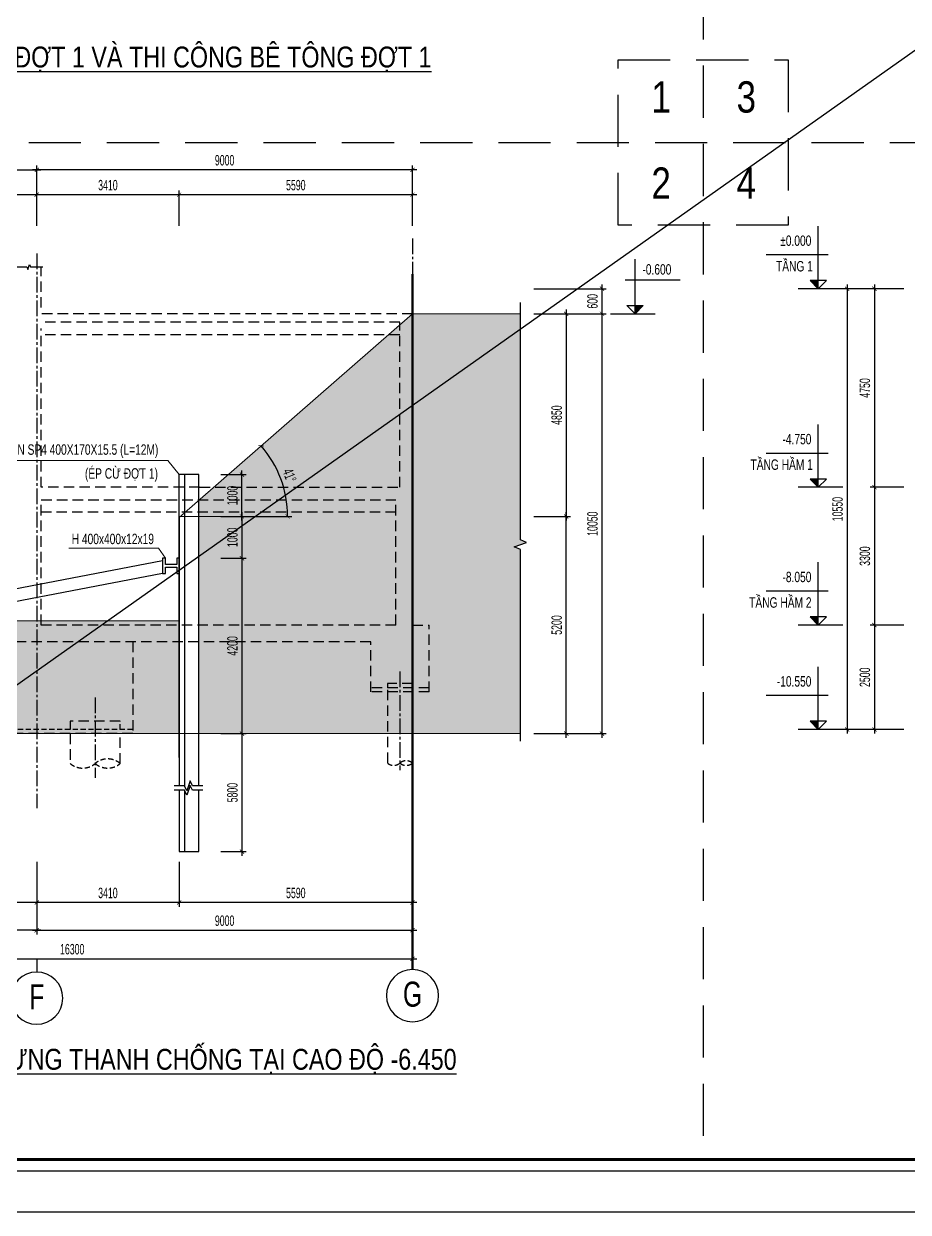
# Model space of a CAD drawing. Extents: x 71 to 3057337, y -14 to 345257.
# Drawn here: x 2942057 to 2984424, y 24497 to 81399 of the extents above; entities that cross this region are included whole.
import ezdxf
from ezdxf.enums import TextEntityAlignment as Align

# ---------------------------------------------------------------- set-up
doc = ezdxf.new("R2010")
doc.units = 0
doc.header["$LTSCALE"] = 1000
doc.header["$MEASUREMENT"] = 0
doc.header["$PDMODE"] = 3
for name, pattern in [('CENTER2', [1.125, 0.75, -0.125, 0.125, -0.125]), ('DASHED2', [0.375, 0.25, -0.125]), ('HIDDEN', [0.375, 0.25, -0.125])]:
    doc.linetypes.add(name, pattern=pattern)
doc.layers.get('0').update_dxf_attribs({"linetype": 'CONTINUOUS'})
doc.layers.get('Defpoints').update_dxf_attribs({"linetype": 'CONTINUOUS'})
doc.layers.add('A-WALL', color=4, linetype='CONTINUOUS', lineweight=9)
doc.layers.add('KCS_CHI', color=1, linetype='CONTINUOUS', lineweight=15)
for name, color, linetype in [('Border', 3, 'CONTINUOUS'), ('CDC-KHUNGTEN', 7, 'CONTINUOUS'), ('CDC.01.AXIS', 160, 'CENTER2'), ('CDC.02.DIM', 1, 'CONTINUOUS'), ('CDC.04.HIDDEN', 8, 'HIDDEN'), ('CDC.05.STEEL', 4, 'CONTINUOUS'), ('CDC.06.TEXT', 2, 'CONTINUOUS'), ('CDC.10.HATCH', 9, 'CONTINUOUS'), ('CDC.16.BIGTEXT', 6, 'CONTINUOUS'), ('CHI', 1, 'CONTINUOUS'), ('DAICOC', 8, 'HIDDEN'), ('DIM', 1, 'CONTINUOUS'), ('hiddend', 146, 'HIDDEN')]:
    doc.layers.add(name, color=color, linetype=linetype)
doc.layers.add('KCS_Plotter', color=11, linetype='CONTINUOUS', plot=False)
doc.styles.add('ARIAL', font='arial.ttf', dxfattribs={"width": 0.6})
doc.dimstyles.new('D-25', dxfattribs={"dimtxt": 500, "dimasz": 200, "dimexe": 200, "dimexo": 0, "dimgap": 200, "dimtad": 1, "dimdec": 0, "dimlfac": 0.5, "dimzin": 13, "dimdsep": 46, "dimtxsty": 'ARIAL', "dimblk": 'ARCHTICK', "dimcen": 0, "dimdle": 200, "dimclrd": 1, "dimclre": 1, "dimclrt": 2, "dimadec": 0, "dimazin": 0, "dimtfac": 1, "dimtdec": 0, "dimtix": 1, "dimtmove": 2, "dimatfit": 3, "dimldrblk": 'ARCHTICK', "dimfxl": 1, "dimtolj": 1, "dimtzin": 13, "dimarcsym": 0})

# ---------------------------------------------------------------- blocks, each defined once
blk = doc.blocks.new('_ARCHTICK')
at = {"color": 0, "linetype": 'ByBlock', "const_width": 0.15}
blk.add_lwpolyline([(-0.5, -0.5), (0.5, 0.5)], dxfattribs=at)
blk = doc.blocks.new('*D127')
at = {"layer": 'CDC.02.DIM', "color": 1, "lineweight": -2, "transparency": 16777216}
for p, q in [((2966485, 57810), (2968240, 57810)), ((2968040, 47211), (2968040, 58010)), ((2966485, 47411), (2968240, 47411))]:
    blk.add_line(p, q, dxfattribs=at)
at = {"layer": 'Defpoints', "color": 0, "transparency": 16777216}
for p in [(2966485, 57810), (2968040, 57810), (2966485, 47411)]:
    blk.add_point(p, dxfattribs=at)
at = {"layer": 'CDC.02.DIM', "color": 1, "lineweight": -2, "transparency": 16777216, "xscale": 200, "yscale": 200, "zscale": 200}
for p, rotation in [((2968040, 57810), 90), ((2968040, 47411), 270)]:
    blk.add_blockref('_ARCHTICK', p, dxfattribs=dict(at, rotation=rotation))
at = {"layer": 'CDC.02.DIM', "color": 2, "transparency": 16777216, "insert": (2967585, 52611), "char_height": 500, "attachment_point": 5, "rotation": 90, "style": 'ARIAL'}
blk.add_mtext('\\A1;5200', dxfattribs=at)
blk = doc.blocks.new('*D128')
at = {"layer": 'CDC.02.DIM', "color": 1, "lineweight": -2, "transparency": 16777216}
for p, q in [((2966485, 67511), (2968240, 67511)), ((2968040, 67711), (2968040, 57610)), ((2966485, 57810), (2968240, 57810))]:
    blk.add_line(p, q, dxfattribs=at)
at = {"layer": 'Defpoints', "color": 0, "transparency": 16777216}
for p in [(2966485, 67511), (2966485, 57810), (2968040, 57810)]:
    blk.add_point(p, dxfattribs=at)
at = {"layer": 'CDC.02.DIM', "color": 1, "lineweight": -2, "transparency": 16777216, "xscale": 200, "yscale": 200, "zscale": 200}
for p, rotation in [((2968040, 67511), 90), ((2968040, 57810), 270)]:
    blk.add_blockref('_ARCHTICK', p, dxfattribs=dict(at, rotation=rotation))
at = {"layer": 'CDC.02.DIM', "color": 2, "transparency": 16777216, "insert": (2967585, 62661), "char_height": 500, "attachment_point": 5, "rotation": 90, "style": 'ARIAL'}
blk.add_mtext('\\A1;4850', dxfattribs=at)
blk = doc.blocks.new('*D133')
at = {"layer": 'CDC.02.DIM', "color": 1, "lineweight": -2, "transparency": 16777216}
for p, q in [((2928078, 41275), (2928078, 37797)), ((2942678, 41275), (2942678, 37797)), ((2942878, 37997), (2927878, 37997))]:
    blk.add_line(p, q, dxfattribs=at)
at = {"layer": 'Defpoints', "color": 0, "transparency": 16777216}
for p in [(2928078, 41275), (2942678, 41275), (2928078, 37997)]:
    blk.add_point(p, dxfattribs=at)
at = {"layer": 'CDC.02.DIM', "color": 1, "lineweight": -2, "transparency": 16777216, "xscale": 200, "yscale": 200, "zscale": 200, "rotation": 180}
blk.add_blockref('_ARCHTICK', (2928078, 37997), dxfattribs=at)
at = {"layer": 'CDC.02.DIM', "color": 1, "lineweight": -2, "transparency": 16777216, "xscale": 200, "yscale": 200, "zscale": 200}
blk.add_blockref('_ARCHTICK', (2942678, 37997), dxfattribs=at)
at = {"layer": 'CDC.02.DIM', "color": 2, "transparency": 16777216, "insert": (2935378, 38452), "char_height": 500, "attachment_point": 5, "style": 'ARIAL'}
blk.add_mtext('\\A1;7300', dxfattribs=at)
blk = doc.blocks.new('*D134')
at = {"layer": 'CDC.02.DIM', "color": 1, "lineweight": -2, "transparency": 16777216}
for p, q in [((2942678, 41275), (2942678, 37797)), ((2960678, 41275), (2960678, 37797)), ((2942478, 37997), (2960878, 37997))]:
    blk.add_line(p, q, dxfattribs=at)
at = {"layer": 'Defpoints', "color": 0, "transparency": 16777216}
for p in [(2942678, 41275), (2960678, 41275), (2960678, 37997)]:
    blk.add_point(p, dxfattribs=at)
at = {"layer": 'CDC.02.DIM', "color": 1, "lineweight": -2, "transparency": 16777216, "xscale": 200, "yscale": 200, "zscale": 200, "rotation": 180}
blk.add_blockref('_ARCHTICK', (2942678, 37997), dxfattribs=at)
at = {"layer": 'CDC.02.DIM', "color": 1, "lineweight": -2, "transparency": 16777216, "xscale": 200, "yscale": 200, "zscale": 200}
blk.add_blockref('_ARCHTICK', (2960678, 37997), dxfattribs=at)
at = {"layer": 'CDC.02.DIM', "color": 2, "transparency": 16777216, "insert": (2951678, 38452), "char_height": 500, "attachment_point": 5, "style": 'ARIAL'}
blk.add_mtext('\\A1;9000', dxfattribs=at)
blk = doc.blocks.new('*D135')
at = {"layer": 'CDC.02.DIM', "color": 1, "lineweight": -2, "transparency": 16777216}
for p, q in [((2942678, 71726), (2942678, 74605)), ((2960678, 71726), (2960678, 74605)), ((2960878, 74405), (2942478, 74405))]:
    blk.add_line(p, q, dxfattribs=at)
at = {"layer": 'Defpoints', "color": 0, "transparency": 16777216}
for p in [(2942678, 74405), (2942678, 71726), (2960678, 71726)]:
    blk.add_point(p, dxfattribs=at)
at = {"layer": 'CDC.02.DIM', "color": 1, "lineweight": -2, "transparency": 16777216, "xscale": 200, "yscale": 200, "zscale": 200, "rotation": 180}
blk.add_blockref('_ARCHTICK', (2942678, 74405), dxfattribs=at)
at = {"layer": 'CDC.02.DIM', "color": 1, "lineweight": -2, "transparency": 16777216, "xscale": 200, "yscale": 200, "zscale": 200}
blk.add_blockref('_ARCHTICK', (2960678, 74405), dxfattribs=at)
at = {"layer": 'CDC.02.DIM', "color": 2, "transparency": 16777216, "insert": (2951678, 74860), "char_height": 500, "attachment_point": 5, "style": 'ARIAL'}
blk.add_mtext('\\A1;9000', dxfattribs=at)
blk = doc.blocks.new('C')
at = {"layer": 'CHI'}
blk.add_line((0, 0), (0, 300), dxfattribs=at)
blk.add_circle((0, 925), 625, dxfattribs=at)
blk = doc.blocks.new('*D136')
at = {"layer": 'A-WALL', "color": 1, "lineweight": -2, "transparency": 16777216}
for p, q in [((2934178, 71726), (2934178, 73414)), ((2942678, 71726), (2942678, 73414)), ((2942878, 73214), (2933978, 73214))]:
    blk.add_line(p, q, dxfattribs=at)
at = {"layer": 'Defpoints', "color": 0, "transparency": 16777216}
for p in [(2934178, 73214), (2934178, 71726), (2942678, 71726)]:
    blk.add_point(p, dxfattribs=at)
at = {"layer": 'A-WALL', "color": 1, "lineweight": -2, "transparency": 16777216, "xscale": 200, "yscale": 200, "zscale": 200, "rotation": 180}
blk.add_blockref('_ARCHTICK', (2934178, 73214), dxfattribs=at)
at = {"layer": 'A-WALL', "color": 1, "lineweight": -2, "transparency": 16777216, "xscale": 200, "yscale": 200, "zscale": 200}
blk.add_blockref('_ARCHTICK', (2942678, 73214), dxfattribs=at)
at = {"layer": 'A-WALL', "color": 2, "transparency": 16777216, "insert": (2938428, 73669), "char_height": 500, "attachment_point": 5, "style": 'ARIAL'}
blk.add_mtext('\\A1;4250', dxfattribs=at)
blk = doc.blocks.new('*D138')
at = {"layer": 'A-WALL', "color": 1, "lineweight": -2, "transparency": 16777216}
for p, q in [((2928078, 71726), (2928078, 74605)), ((2942678, 71726), (2942678, 74605)), ((2927878, 74405), (2942878, 74405))]:
    blk.add_line(p, q, dxfattribs=at)
at = {"layer": 'Defpoints', "color": 0, "transparency": 16777216}
for p in [(2942678, 74405), (2928078, 71726), (2942678, 71726)]:
    blk.add_point(p, dxfattribs=at)
at = {"layer": 'A-WALL', "color": 1, "lineweight": -2, "transparency": 16777216, "xscale": 200, "yscale": 200, "zscale": 200, "rotation": 180}
blk.add_blockref('_ARCHTICK', (2928078, 74405), dxfattribs=at)
at = {"layer": 'A-WALL', "color": 1, "lineweight": -2, "transparency": 16777216, "xscale": 200, "yscale": 200, "zscale": 200}
blk.add_blockref('_ARCHTICK', (2942678, 74405), dxfattribs=at)
at = {"layer": 'A-WALL', "color": 2, "transparency": 16777216, "insert": (2935378, 74860), "char_height": 500, "attachment_point": 5, "style": 'ARIAL'}
blk.add_mtext('\\A1;7300', dxfattribs=at)
blk = doc.blocks.new('*D139')
at = {"layer": 'CDC.02.DIM', "color": 1, "lineweight": -2, "transparency": 16777216}
for p, q in [((2949498, 71726), (2949498, 73414)), ((2960678, 71726), (2960678, 73414)), ((2960878, 73214), (2949298, 73214))]:
    blk.add_line(p, q, dxfattribs=at)
at = {"layer": 'Defpoints', "color": 0, "transparency": 16777216}
for p in [(2949498, 73214), (2949498, 71726), (2960678, 71726)]:
    blk.add_point(p, dxfattribs=at)
at = {"layer": 'CDC.02.DIM', "color": 1, "lineweight": -2, "transparency": 16777216, "xscale": 200, "yscale": 200, "zscale": 200, "rotation": 180}
blk.add_blockref('_ARCHTICK', (2949498, 73214), dxfattribs=at)
at = {"layer": 'CDC.02.DIM', "color": 1, "lineweight": -2, "transparency": 16777216, "xscale": 200, "yscale": 200, "zscale": 200}
blk.add_blockref('_ARCHTICK', (2960678, 73214), dxfattribs=at)
at = {"layer": 'CDC.02.DIM', "color": 2, "transparency": 16777216, "insert": (2955088, 73669), "char_height": 500, "attachment_point": 5, "style": 'ARIAL'}
blk.add_mtext('\\A1;5590', dxfattribs=at)
blk = doc.blocks.new('*D140')
at = {"layer": 'CDC.02.DIM', "color": 1, "lineweight": -2, "transparency": 16777216}
for p, q in [((2942678, 71726), (2942678, 73414)), ((2949498, 71726), (2949498, 73414)), ((2949698, 73214), (2942478, 73214))]:
    blk.add_line(p, q, dxfattribs=at)
at = {"layer": 'Defpoints', "color": 0, "transparency": 16777216}
for p in [(2942678, 73214), (2942678, 71726), (2949498, 71726)]:
    blk.add_point(p, dxfattribs=at)
at = {"layer": 'CDC.02.DIM', "color": 1, "lineweight": -2, "transparency": 16777216, "xscale": 200, "yscale": 200, "zscale": 200, "rotation": 180}
blk.add_blockref('_ARCHTICK', (2942678, 73214), dxfattribs=at)
at = {"layer": 'CDC.02.DIM', "color": 1, "lineweight": -2, "transparency": 16777216, "xscale": 200, "yscale": 200, "zscale": 200}
blk.add_blockref('_ARCHTICK', (2949498, 73214), dxfattribs=at)
at = {"layer": 'CDC.02.DIM', "color": 2, "transparency": 16777216, "insert": (2946088, 73669), "char_height": 500, "attachment_point": 5, "style": 'ARIAL'}
blk.add_mtext('\\A1;3410', dxfattribs=at)
blk = doc.blocks.new('*D141')
at = {"layer": 'CDC.02.DIM', "color": 1, "lineweight": -2, "transparency": 16777216}
for p, q in [((2951494, 55811), (2952709, 55811)), ((2952509, 56011), (2952509, 47211)), ((2951494, 47411), (2952709, 47411))]:
    blk.add_line(p, q, dxfattribs=at)
at = {"layer": 'Defpoints', "color": 0, "transparency": 16777216}
for p in [(2951494, 55811), (2951494, 47411), (2952509, 47411)]:
    blk.add_point(p, dxfattribs=at)
at = {"layer": 'CDC.02.DIM', "color": 1, "lineweight": -2, "transparency": 16777216, "xscale": 200, "yscale": 200, "zscale": 200}
for p, rotation in [((2952509, 55811), 90), ((2952509, 47411), 270)]:
    blk.add_blockref('_ARCHTICK', p, dxfattribs=dict(at, rotation=rotation))
at = {"layer": 'CDC.02.DIM', "color": 2, "transparency": 16777216, "insert": (2952054, 51611), "char_height": 500, "attachment_point": 5, "rotation": 90, "style": 'ARIAL'}
blk.add_mtext('\\A1;4200', dxfattribs=at)
blk = doc.blocks.new('*D142')
at = {"layer": 'CDC.02.DIM', "color": 1, "lineweight": -2, "transparency": 16777216}
for p, q in [((2951494, 59811), (2952709, 59811)), ((2952509, 57611), (2952509, 60011)), ((2951494, 57811), (2952709, 57811))]:
    blk.add_line(p, q, dxfattribs=at)
at = {"layer": 'Defpoints', "color": 0, "transparency": 16777216}
for p in [(2951494, 59811), (2952509, 59811), (2951494, 57811)]:
    blk.add_point(p, dxfattribs=at)
at = {"layer": 'CDC.02.DIM', "color": 1, "lineweight": -2, "transparency": 16777216, "xscale": 200, "yscale": 200, "zscale": 200}
for p, rotation in [((2952509, 59811), 90), ((2952509, 57811), 270)]:
    blk.add_blockref('_ARCHTICK', p, dxfattribs=dict(at, rotation=rotation))
at = {"layer": 'CDC.02.DIM', "color": 2, "transparency": 16777216, "insert": (2952054, 58811), "char_height": 500, "attachment_point": 5, "rotation": 90, "style": 'ARIAL'}
blk.add_mtext('\\A1;1000', dxfattribs=at)
blk = doc.blocks.new('*D143')
at = {"layer": 'CDC.02.DIM', "color": 1, "lineweight": -2, "transparency": 16777216}
for p, q in [((2951494, 47411), (2952709, 47411)), ((2952509, 47611), (2952509, 41562)), ((2951494, 41762), (2952709, 41762))]:
    blk.add_line(p, q, dxfattribs=at)
at = {"layer": 'Defpoints', "color": 0, "transparency": 16777216}
for p in [(2951494, 47411), (2951494, 41762), (2952509, 41762)]:
    blk.add_point(p, dxfattribs=at)
at = {"layer": 'CDC.02.DIM', "color": 1, "lineweight": -2, "transparency": 16777216, "xscale": 200, "yscale": 200, "zscale": 200}
for p, rotation in [((2952509, 47411), 90), ((2952509, 41762), 270)]:
    blk.add_blockref('_ARCHTICK', p, dxfattribs=dict(at, rotation=rotation))
at = {"layer": 'CDC.02.DIM', "color": 2, "transparency": 16777216, "insert": (2952054, 44587), "char_height": 500, "attachment_point": 5, "rotation": 90, "style": 'ARIAL'}
blk.add_mtext('\\A1;5800', dxfattribs=at)
blk = doc.blocks.new('*D144')
at = {"layer": 'CDC.02.DIM', "color": 1, "lineweight": -2, "transparency": 16777216}
for p, q in [((2949498, 41275), (2949498, 39125)), ((2960678, 41275), (2960678, 39125)), ((2960878, 39325), (2949298, 39325))]:
    blk.add_line(p, q, dxfattribs=at)
at = {"layer": 'Defpoints', "color": 0, "transparency": 16777216}
for p in [(2949498, 41275), (2960678, 41275), (2949498, 39325)]:
    blk.add_point(p, dxfattribs=at)
at = {"layer": 'CDC.02.DIM', "color": 1, "lineweight": -2, "transparency": 16777216, "xscale": 200, "yscale": 200, "zscale": 200, "rotation": 180}
blk.add_blockref('_ARCHTICK', (2949498, 39325), dxfattribs=at)
at = {"layer": 'CDC.02.DIM', "color": 1, "lineweight": -2, "transparency": 16777216, "xscale": 200, "yscale": 200, "zscale": 200}
blk.add_blockref('_ARCHTICK', (2960678, 39325), dxfattribs=at)
at = {"layer": 'CDC.02.DIM', "color": 2, "transparency": 16777216, "insert": (2955088, 39780), "char_height": 500, "attachment_point": 5, "style": 'ARIAL'}
blk.add_mtext('\\A1;5590', dxfattribs=at)
blk = doc.blocks.new('*D145')
at = {"layer": 'CDC.02.DIM', "color": 1, "lineweight": -2, "transparency": 16777216}
for p, q in [((2942678, 41275), (2942678, 39125)), ((2949498, 41275), (2949498, 39125)), ((2949698, 39325), (2942478, 39325))]:
    blk.add_line(p, q, dxfattribs=at)
at = {"layer": 'Defpoints', "color": 0, "transparency": 16777216}
for p in [(2942678, 41275), (2949498, 41275), (2942678, 39325)]:
    blk.add_point(p, dxfattribs=at)
at = {"layer": 'CDC.02.DIM', "color": 1, "lineweight": -2, "transparency": 16777216, "xscale": 200, "yscale": 200, "zscale": 200, "rotation": 180}
blk.add_blockref('_ARCHTICK', (2942678, 39325), dxfattribs=at)
at = {"layer": 'CDC.02.DIM', "color": 1, "lineweight": -2, "transparency": 16777216, "xscale": 200, "yscale": 200, "zscale": 200}
blk.add_blockref('_ARCHTICK', (2949498, 39325), dxfattribs=at)
at = {"layer": 'CDC.02.DIM', "color": 2, "transparency": 16777216, "insert": (2946088, 39780), "char_height": 500, "attachment_point": 5, "style": 'ARIAL'}
blk.add_mtext('\\A1;3410', dxfattribs=at)
blk = doc.blocks.new('*D146')
at = {"layer": 'CDC.02.DIM', "color": 1, "lineweight": -2, "transparency": 16777216}
for p, q in [((2934678, 41275), (2934678, 39125)), ((2942678, 41275), (2942678, 39125)), ((2942878, 39325), (2934478, 39325))]:
    blk.add_line(p, q, dxfattribs=at)
at = {"layer": 'Defpoints', "color": 0, "transparency": 16777216}
for p in [(2934678, 41275), (2942678, 41275), (2934678, 39325)]:
    blk.add_point(p, dxfattribs=at)
at = {"layer": 'CDC.02.DIM', "color": 1, "lineweight": -2, "transparency": 16777216, "xscale": 200, "yscale": 200, "zscale": 200, "rotation": 180}
blk.add_blockref('_ARCHTICK', (2934678, 39325), dxfattribs=at)
at = {"layer": 'CDC.02.DIM', "color": 1, "lineweight": -2, "transparency": 16777216, "xscale": 200, "yscale": 200, "zscale": 200}
blk.add_blockref('_ARCHTICK', (2942678, 39325), dxfattribs=at)
at = {"layer": 'CDC.02.DIM', "color": 2, "transparency": 16777216, "insert": (2938678, 39780), "char_height": 500, "attachment_point": 5, "style": 'ARIAL'}
blk.add_mtext('\\A1;4000', dxfattribs=at)
blk = doc.blocks.new('*D124')
at = {"layer": 'CDC.02.DIM', "color": 1, "lineweight": -2, "transparency": 16777216}
for p, q in [((2966485, 67512), (2969956, 67512)), ((2969756, 47212), (2969756, 67712)), ((2966485, 47412), (2969956, 47412))]:
    blk.add_line(p, q, dxfattribs=at)
at = {"layer": 'Defpoints', "color": 0, "transparency": 16777216}
for p in [(2966485, 67512), (2969756, 67512), (2966485, 47412)]:
    blk.add_point(p, dxfattribs=at)
at = {"layer": 'CDC.02.DIM', "color": 1, "lineweight": -2, "transparency": 16777216, "xscale": 200, "yscale": 200, "zscale": 200}
for p, rotation in [((2969756, 67512), 90), ((2969756, 47412), 270)]:
    blk.add_blockref('_ARCHTICK', p, dxfattribs=dict(at, rotation=rotation))
at = {"layer": 'CDC.02.DIM', "color": 2, "transparency": 16777216, "insert": (2969301, 57462), "char_height": 500, "attachment_point": 5, "rotation": 90, "style": 'ARIAL'}
blk.add_mtext('\\A1;10050', dxfattribs=at)
blk = doc.blocks.new('*D125')
at = {"layer": 'CDC.02.DIM', "color": 1, "lineweight": -2, "transparency": 16777216}
for p, q in [((2949498, 71726), (2949498, 73414)), ((2960678, 71726), (2960678, 73414)), ((2960878, 73214), (2949298, 73214))]:
    blk.add_line(p, q, dxfattribs=at)
at = {"layer": 'Defpoints', "color": 0, "transparency": 16777216}
for p in [(2949498, 73214), (2949498, 71726), (2960678, 71726)]:
    blk.add_point(p, dxfattribs=at)
at = {"layer": 'CDC.02.DIM', "color": 1, "lineweight": -2, "transparency": 16777216, "xscale": 200, "yscale": 200, "zscale": 200, "rotation": 180}
blk.add_blockref('_ARCHTICK', (2949498, 73214), dxfattribs=at)
at = {"layer": 'CDC.02.DIM', "color": 1, "lineweight": -2, "transparency": 16777216, "xscale": 200, "yscale": 200, "zscale": 200}
blk.add_blockref('_ARCHTICK', (2960678, 73214), dxfattribs=at)
at = {"layer": 'CDC.02.DIM', "color": 2, "transparency": 16777216, "insert": (2955088, 73669), "char_height": 500, "attachment_point": 5, "style": 'ARIAL'}
blk.add_mtext('\\A1;5590', dxfattribs=at)
blk = doc.blocks.new('*D149')
at = {"layer": 'CDC.02.DIM', "color": 1, "lineweight": -2, "transparency": 16777216}
for p, q in [((2969756, 67311), (2969756, 68911)), ((2966485, 68711), (2969956, 68711)), ((2966485, 67511), (2969956, 67511))]:
    blk.add_line(p, q, dxfattribs=at)
at = {"layer": 'Defpoints', "color": 0, "transparency": 16777216}
for p in [(2966485, 68711), (2969756, 68711), (2966485, 67511)]:
    blk.add_point(p, dxfattribs=at)
at = {"layer": 'CDC.02.DIM', "color": 1, "lineweight": -2, "transparency": 16777216, "xscale": 200, "yscale": 200, "zscale": 200}
for p, rotation in [((2969756, 68711), 90), ((2969756, 67511), 270)]:
    blk.add_blockref('_ARCHTICK', p, dxfattribs=dict(at, rotation=rotation))
at = {"layer": 'CDC.02.DIM', "color": 2, "transparency": 16777216, "insert": (2969301, 68111), "char_height": 500, "attachment_point": 5, "rotation": 90, "style": 'ARIAL'}
blk.add_mtext('\\A1;600', dxfattribs=at)
blk = doc.blocks.new('*D150')
at = {"layer": 'CDC.02.DIM', "color": 1, "lineweight": -2, "transparency": 16777216}
blk.add_arc((2934678, 47411), 2254, 0, 45, dxfattribs=at)
at = {"layer": 'Defpoints', "color": 0, "transparency": 16777216}
for p in [(2945078, 57811), (2936855, 47995), (2932910, 47411), (2934678, 47411), (2965846, 47411)]:
    blk.add_point(p, dxfattribs=at)
at = {"layer": 'CDC.02.DIM', "color": 1, "lineweight": -2, "transparency": 16777216, "xscale": 200, "yscale": 200, "zscale": 200}
for p, rotation in [((2936272, 49005), 135.0000000000009), ((2936932, 47411), 270.0000000000002)]:
    blk.add_blockref('_ARCHTICK', p, dxfattribs=dict(at, rotation=rotation))
at = {"layer": 'CDC.02.DIM', "color": 2, "transparency": 16777216, "insert": (2937180, 48448), "char_height": 500, "attachment_point": 5, "rotation": 292.5, "style": 'ARIAL'}
blk.add_mtext('\\A1;45°', dxfattribs=at)
blk = doc.blocks.new('*D151')
at = {"layer": 'CDC.02.DIM', "color": 1, "lineweight": -2, "transparency": 16777216}
blk.add_line((2951956, 57811), (2954893, 57811), dxfattribs=at)
blk.add_arc((2949551, 57811), 5143, 360, 41.0798, dxfattribs=at)
at = {"layer": 'Defpoints', "color": 0, "transparency": 16777216}
for p in [(2960678, 67511), (2954547, 59029), (2945078, 57811), (2949498, 57765), (2951956, 57811)]:
    blk.add_point(p, dxfattribs=at)
at = {"layer": 'CDC.02.DIM', "color": 1, "lineweight": -2, "transparency": 16777216, "xscale": 200, "yscale": 200, "zscale": 200}
for p, rotation in [((2953427, 61191), 131.0797610086066), ((2954693, 57811), 269.9999999999998)]:
    blk.add_blockref('_ARCHTICK', p, dxfattribs=dict(at, rotation=rotation))
at = {"layer": 'CDC.02.DIM', "color": 2, "transparency": 16777216, "insert": (2954789, 59774), "char_height": 500, "attachment_point": 5, "rotation": 290.5399, "style": 'ARIAL'}
blk.add_mtext('\\A1;41°', dxfattribs=at)
blk = doc.blocks.new('*D126')
at = {"layer": 'CDC.02.DIM', "color": 1, "lineweight": -2, "transparency": 16777216}
for p, q in [((2928078, 41275), (2928078, 36431)), ((2960678, 41275), (2960678, 36431)), ((2927878, 36631), (2960878, 36631))]:
    blk.add_line(p, q, dxfattribs=at)
at = {"layer": 'Defpoints', "color": 0, "transparency": 16777216}
for p in [(2928078, 41275), (2960678, 41275), (2960678, 36631)]:
    blk.add_point(p, dxfattribs=at)
at = {"layer": 'CDC.02.DIM', "color": 1, "lineweight": -2, "transparency": 16777216, "xscale": 200, "yscale": 200, "zscale": 200, "rotation": 180}
blk.add_blockref('_ARCHTICK', (2928078, 36631), dxfattribs=at)
at = {"layer": 'CDC.02.DIM', "color": 1, "lineweight": -2, "transparency": 16777216, "xscale": 200, "yscale": 200, "zscale": 200}
blk.add_blockref('_ARCHTICK', (2960678, 36631), dxfattribs=at)
at = {"layer": 'CDC.02.DIM', "color": 2, "transparency": 16777216, "insert": (2944378, 37087), "char_height": 500, "attachment_point": 5, "style": 'ARIAL'}
blk.add_mtext('\\A1;16300', dxfattribs=at)
blk = doc.blocks.new('*D152')
at = {"layer": 'CDC.02.DIM', "color": 1, "lineweight": -2, "transparency": 16777216}
for p, q in [((2951494, 57811), (2952709, 57811)), ((2952509, 58011), (2952509, 55611)), ((2951494, 55811), (2952709, 55811))]:
    blk.add_line(p, q, dxfattribs=at)
at = {"layer": 'Defpoints', "color": 0, "transparency": 16777216}
for p in [(2951494, 57811), (2951494, 55811), (2952509, 55811)]:
    blk.add_point(p, dxfattribs=at)
at = {"layer": 'CDC.02.DIM', "color": 1, "lineweight": -2, "transparency": 16777216, "xscale": 200, "yscale": 200, "zscale": 200}
for p, rotation in [((2952509, 57811), 90), ((2952509, 55811), 270)]:
    blk.add_blockref('_ARCHTICK', p, dxfattribs=dict(at, rotation=rotation))
at = {"layer": 'CDC.02.DIM', "color": 2, "transparency": 16777216, "insert": (2952054, 56811), "char_height": 500, "attachment_point": 5, "rotation": 90, "style": 'ARIAL'}
blk.add_mtext('\\A1;1000', dxfattribs=at)
blk = doc.blocks.new('*D183')
at = {"layer": 'CDC.02.DIM', "color": 1, "lineweight": -2, "transparency": 16777216}
for p, q in [((2982803, 68911), (2982803, 59011)), ((2984206, 68711), (2982603, 68711)), ((2984206, 59211), (2982603, 59211))]:
    blk.add_line(p, q, dxfattribs=at)
at = {"layer": 'Defpoints', "color": 0, "transparency": 16777216}
for p in [(2984206, 68711), (2982803, 59211), (2984206, 59211)]:
    blk.add_point(p, dxfattribs=at)
at = {"layer": 'CDC.02.DIM', "color": 1, "lineweight": -2, "transparency": 16777216, "xscale": 200, "yscale": 200, "zscale": 200}
for p, rotation in [((2982803, 68711), 90), ((2982803, 59211), 270)]:
    blk.add_blockref('_ARCHTICK', p, dxfattribs=dict(at, rotation=rotation))
at = {"layer": 'CDC.02.DIM', "color": 2, "transparency": 16777216, "insert": (2982348, 63961), "char_height": 500, "attachment_point": 5, "rotation": 90, "style": 'ARIAL'}
blk.add_mtext('\\A1;4750', dxfattribs=at)
blk = doc.blocks.new('*D184')
at = {"layer": 'CDC.02.DIM', "color": 1, "lineweight": -2, "transparency": 16777216}
for p, q in [((2984206, 59211), (2982603, 59211)), ((2982803, 59411), (2982803, 52411)), ((2984206, 52611), (2982603, 52611))]:
    blk.add_line(p, q, dxfattribs=at)
at = {"layer": 'Defpoints', "color": 0, "transparency": 16777216}
for p in [(2984206, 59211), (2982803, 52611), (2984206, 52611)]:
    blk.add_point(p, dxfattribs=at)
at = {"layer": 'CDC.02.DIM', "color": 1, "lineweight": -2, "transparency": 16777216, "xscale": 200, "yscale": 200, "zscale": 200}
for p, rotation in [((2982803, 59211), 90), ((2982803, 52611), 270)]:
    blk.add_blockref('_ARCHTICK', p, dxfattribs=dict(at, rotation=rotation))
at = {"layer": 'CDC.02.DIM', "color": 2, "transparency": 16777216, "insert": (2982348, 55911), "char_height": 500, "attachment_point": 5, "rotation": 90, "style": 'ARIAL'}
blk.add_mtext('\\A1;3300', dxfattribs=at)
blk = doc.blocks.new('*D185')
at = {"layer": 'CDC.02.DIM', "color": 1, "lineweight": -2, "transparency": 16777216}
for p, q in [((2984206, 52611), (2982603, 52611)), ((2982803, 52811), (2982803, 47411)), ((2984206, 47611), (2982603, 47611))]:
    blk.add_line(p, q, dxfattribs=at)
at = {"layer": 'Defpoints', "color": 0, "transparency": 16777216}
for p in [(2984206, 52611), (2982803, 47611), (2984206, 47611)]:
    blk.add_point(p, dxfattribs=at)
at = {"layer": 'CDC.02.DIM', "color": 1, "lineweight": -2, "transparency": 16777216, "xscale": 200, "yscale": 200, "zscale": 200}
for p, rotation in [((2982803, 52611), 90), ((2982803, 47611), 270)]:
    blk.add_blockref('_ARCHTICK', p, dxfattribs=dict(at, rotation=rotation))
at = {"layer": 'CDC.02.DIM', "color": 2, "transparency": 16777216, "insert": (2982348, 50111), "char_height": 500, "attachment_point": 5, "rotation": 90, "style": 'ARIAL'}
blk.add_mtext('\\A1;2500', dxfattribs=at)
blk = doc.blocks.new('*D186')
at = {"layer": 'CDC.02.DIM', "color": 1, "lineweight": -2, "transparency": 16777216}
for p, q in [((2981495, 68911), (2981495, 47411)), ((2984206, 68711), (2981295, 68711)), ((2984206, 47611), (2981295, 47611))]:
    blk.add_line(p, q, dxfattribs=at)
at = {"layer": 'Defpoints', "color": 0, "transparency": 16777216}
for p in [(2984206, 68711), (2981495, 47611), (2984206, 47611)]:
    blk.add_point(p, dxfattribs=at)
at = {"layer": 'CDC.02.DIM', "color": 1, "lineweight": -2, "transparency": 16777216, "xscale": 200, "yscale": 200, "zscale": 200}
for p, rotation in [((2981495, 68711), 90), ((2981495, 47611), 270)]:
    blk.add_blockref('_ARCHTICK', p, dxfattribs=dict(at, rotation=rotation))
at = {"layer": 'CDC.02.DIM', "color": 2, "transparency": 16777216, "insert": (2981040, 58161), "char_height": 500, "attachment_point": 5, "rotation": 90, "style": 'ARIAL'}
blk.add_mtext('\\A1;10550', dxfattribs=at)
blk = doc.blocks.new('KHUNG TEN')
at = {"layer": 'CDC-KHUNGTEN', "color": 8}
blk.add_lwpolyline([(75096, 1100), (83000, 1100), (83000, 58300), (3000, 58300), (3000, 1100), (75096, 1100)], dxfattribs=at)
at = {"layer": 'CDC-KHUNGTEN', "color": 255, "lineweight": 60}
blk.add_lwpolyline([(74900, 1400), (74900, 58000), (3300, 58000), (3300, 1400), (74900, 1400)], close=True, dxfattribs=at)
at = {"layer": 'Defpoints', "color": 1, "ltscale": 0.2}
blk.add_lwpolyline([(0, 0), (0, 59400), (84100, 59400), (84100, 0), (0, 0)], close=True, dxfattribs=at)

msp = doc.modelspace()

# ---------------------------------------------------------------- hatches: boundary and pattern name
at = {"layer": 'Border'}
for points in [[(2979721.1, 69101.3), (2980111.1, 69101.3), (2980111.1, 68711.3)], [(2971730, 67902.3), (2971340, 67902.3), (2971340, 67512.3)], [(2979721.1, 59601.3), (2980111.1, 59601.3), (2980111.1, 59211.3)], [(2979721.1, 53001.3), (2980111.1, 53001.3), (2980111.1, 52611.3)], [(2979721.1, 48001.3), (2980111.1, 48001.3), (2980111.1, 47611.3)]]:
    msp.add_hatch(color=256, dxfattribs=at).paths.add_polyline_path(points)
at = {"layer": 'CDC.10.HATCH'}
h = msp.add_hatch(dxfattribs=at)
h.set_pattern_fill('AR-CONC', color=256, scale=200, style=0)
h.set_pattern_definition([(50, (0, 0), (1434.52037, -125.50427), [150, -1650]), (355, (0, 0), (-277.5027, 1504.3843), [120, -1320]), (100.4514, (119.5, -10.5), (1157.01876, 1378.8791), [127.4804, -1402.2842]), (46.1842, (0, 400), (2134.4821, -331.038), [225, -2475]), (96.6356, (177.9, 372.4), (1869.3254, 1948.2357), [191.2206, -2103.426]), (351.1842, (0, 400), (1869.3239, 1948.2372), [180, -1980]), (21, (200, 300), (1193.8141, -805.2378), [150, -1650]), (326, (200, 300), (486.6307, 1450.3001), [120, -1320]), (71.4514, (299.5, 232.9), (1680.44526, 645.061), [127.4804, -1402.2842]), (37.5, (0, 0), (24.31971, 665.78771), [0, -1304, 0, -1340, 0, -1325]), (7.5, (0, 0), (526.13907, 788.82342), [0, -764, 0, -1274, 0, -505]), (327.5, (-446, 0), (1067.64487, -45.10974), [0, -500, 0, -1560, 0, -2070]), (317.5, (-646, 0), (1166.37234, 200.20996), [0, -650, 0, -1036, 0, -1470])])
h.paths.add_polyline_path([(2965846, 56226.9), (2965552.4, 56354.4), (2966139.7, 56568.2), (2965846, 56695.7), (2965846, 67511.3), (2960677.8, 67511.3), (2950447.8, 58593.5), (2950447.8, 47411.3), (2965846, 47411.3)])
h.paths.add_polyline_path([(2949497.8, 52811.3), (2940077.8, 52811.3), (2934677.8, 47411.3), (2949497.8, 47411.3)])
h.paths.add_polyline_path([(2951673.2, 51032.8), (2951673.2, 52189.8), (2952433.8, 52189.8), (2952433.8, 51032.8)], flags=24)
h.paths.add_polyline_path([(2951673.2, 58253), (2951673.2, 59369.6), (2952433.8, 59369.6), (2952433.8, 58253)], flags=24)
h.paths.add_polyline_path([(2954991.5, 60304.1), (2955289.9, 59507.6), (2954585.7, 59243.7), (2954287.2, 60040.2)], flags=24)
h.paths.add_polyline_path([(2951673.2, 56253), (2951673.2, 57369.6), (2952433.8, 57369.6), (2952433.8, 56253)], flags=24)
h.paths.add_polyline_path([(2937367.8, 48985.9), (2937693.3, 48200), (2936992.6, 47909.8), (2936667, 48695.6)], flags=24)

# ---------------------------------------------------------------- linework, layer by layer
at = {"layer": 'CDC.01.AXIS', "color": 5, "linetype": 'CENTER2'}
for p, q in [((2960677.8, 71121), (2960677.8, 43957.3)), ((2942677.8, 70399.8), (2942677.8, 43836.1)), ((2960077.8, 50379.3), (2960077.8, 45661.6)), ((2945477.8, 49147.2), (2945477.8, 45301.1))]:
    msp.add_line(p, q, dxfattribs=at)
at = {"layer": 'CDC.04.HIDDEN', "ltscale": 10}
for p, q in [((2974601.1, 124400.9), (2974601.1, 27016.7)), ((2912293.8, 75709.4), (3040776.6, 75709.4))]:
    msp.add_line(p, q, dxfattribs=at)
at = {"layer": 'CDC.04.HIDDEN', "ltscale": 2}
for p, q in [((2942897.8, 67811.3), (2942897.8, 69756)), ((2960677.8, 67511.3), (2942897.8, 67511.3)), ((2960677.8, 52611.3), (2960677.8, 67511.3)), ((2960077.8, 67111.3), (2942897.8, 67111.3)), ((2942897.8, 59211.3), (2942897.8, 66811.3)), ((2960077.8, 59211.3), (2960077.8, 67111.3)), ((2960077.8, 66511.3), (2942897.8, 66511.3)), ((2950477.8, 59211.3), (2942897.8, 59211.3)), ((2950477.8, 59211.3), (2960077.8, 59211.3)), ((2942897.8, 58611.3), (2959877.8, 58611.3)), ((2942897.8, 52611.3), (2942897.8, 58611.3)), ((2959877.8, 52611.3), (2959877.8, 58611.3)), ((2959877.8, 58011.3), (2942897.8, 58011.3)), ((2959877.8, 52611.3), (2942897.8, 52611.3)), ((2960677.8, 52611.3), (2961477.8, 52611.3)), ((2961477.8, 49411.3), (2961477.8, 52611.3)), ((2958677.8, 51811.3), (2921261.4, 51811.3)), ((2947277.8, 51811.3), (2947277.8, 47411.3)), ((2958677.8, 49411.3), (2958677.8, 51811.3)), ((2961477.8, 49611.3), (2958677.8, 49611.3)), ((2960677.8, 49811.3), (2959477.8, 49811.3)), ((2959477.8, 49811.3), (2959477.8, 49611.3)), ((2959477.8, 49511.3), (2959477.8, 46001.4)), ((2960677.8, 46001.4), (2960677.8, 49511.3)), ((2961477.8, 49411.3), (2958677.8, 49411.3)), ((2946677.8, 48011.3), (2944277.8, 48011.3)), ((2944277.8, 48011.3), (2944277.8, 47611.3)), ((2947277.8, 47411.3), (2938077.8, 47411.3)), ((2944277.8, 47411.3), (2944277.8, 45980.7)), ((2946677.8, 45980.7), (2946677.8, 47411.3))]:
    msp.add_line(p, q, dxfattribs=at)
at = {"layer": 'CDC.04.HIDDEN'}
for p, q in [((2960677.8, 49611.3), (2960677.8, 49811.3)), ((2946677.8, 47611.3), (2946677.8, 48011.3))]:
    msp.add_line(p, q, dxfattribs=at)
at = {"layer": 'CDC.04.HIDDEN', "ltscale": 10}
msp.add_lwpolyline([(2970523.1, 79665.3), (2978679.1, 79665.3), (2978679.1, 71753.6), (2970523.1, 71753.6)], close=True, dxfattribs=at)
at = {"layer": 'CDC.04.HIDDEN'}
for points in [[(2944277.8, 45980.7, 0.3639702), (2945477.8, 45980.7, -0.3639702), (2946677.8, 45980.7, -0.3639702), (2945477.8, 45980.7)], [(2959477.8, 46001.4, 0.3639702), (2960077.8, 46001.4, -0.3639702), (2960677.8, 46001.4, -0.3639702), (2960077.8, 46001.4)]]:
    msp.add_lwpolyline(points, format="xyb", dxfattribs=at)
at = {"layer": 'CDC.05.STEEL', "linetype": 'Continuous'}
for p, q in [((2949497.8, 46273.9), (2949497.8, 59811.3)), ((2949772.1, 44881.1), (2949772.1, 59811.3)), ((2949497.8, 57765.3), (2949497.8, 44908.4)), ((2949497.8, 44699.9), (2949497.8, 41762.3)), ((2949772.1, 41762.3), (2949772.1, 44672.6)), ((2949497.8, 41762.3), (2950447.8, 41762.3))]:
    msp.add_line(p, q, dxfattribs=at)
at = {"layer": 'CDC.05.STEEL', "linetype": 'DASHED2', "ltscale": 500}
for p, q in [((2950447.8, 59811.3), (2949497.8, 59811.3)), ((2950447.8, 44908.4), (2950447.8, 59811.3)), ((2950447.8, 41762.3), (2950447.8, 44699.9))]:
    msp.add_line(p, q, dxfattribs=at)
at = {"layer": 'CDC.05.STEEL'}
for p, q in [((2948707.8, 55681.3), (2932686.5, 52611.3)), ((2948707.8, 55081.3), (2932686.5, 52011.3))]:
    msp.add_line(p, q, dxfattribs=at)
msp.add_lwpolyline([(2949497.8, 55811.3), (2949385.9, 55811.3), (2949385.9, 55502.2), (2948839.6, 55502.2), (2948839.6, 55811.3), (2948707.8, 55811.3), (2948707.8, 55081.3), (2948839.6, 55081.3), (2948839.6, 55380.4), (2949385.9, 55380.4), (2949385.9, 55081.3), (2949497.8, 55081.3)], dxfattribs=at)
at = {"layer": 'DAICOC'}
msp.add_line((2947277.8, 47611.3), (2938077.8, 47611.3), dxfattribs=at)
at = {"layer": 'DIM'}
for p, q in [((2980111.1, 68711.3), (2980111.1, 71715)), ((2971340, 67512.3), (2971340, 70132.8)), ((2980588.5, 70330.5), (2977624.5, 70330.5)), ((2970862.6, 69131.5), (2973492.7, 69131.5)), ((2980111.1, 68711.3), (2979721.1, 69101.3)), ((2980501.1, 69101.3), (2979721.1, 69101.3)), ((2980111.1, 68711.3), (2980501.1, 69101.3)), ((2981295.2, 68711.3), (2979152.6, 68711.3)), ((2971340, 67512.3), (2970950, 67902.3)), ((2970950, 67902.3), (2971730, 67902.3)), ((2971340, 67512.3), (2971730, 67902.3)), ((2970155.9, 67512.3), (2972298.5, 67512.3)), ((2980111.1, 59211.3), (2980111.1, 62215)), ((2980588.5, 60830.5), (2977624.5, 60830.5)), ((2981295.2, 59211.3), (2979152.6, 59211.3)), ((2980111.1, 59211.3), (2979721.1, 59601.3)), ((2980501.1, 59601.3), (2979721.1, 59601.3)), ((2980111.1, 59211.3), (2980501.1, 59601.3)), ((2980111.1, 52611.3), (2980111.1, 55615)), ((2980588.5, 54230.5), (2977624.5, 54230.5)), ((2980111.1, 52611.3), (2979721.1, 53001.3)), ((2980501.1, 53001.3), (2979721.1, 53001.3)), ((2980111.1, 52611.3), (2980501.1, 53001.3)), ((2981295.2, 52611.3), (2979152.6, 52611.3)), ((2980111.1, 47611.3), (2980111.1, 50615)), ((2980588.5, 49230.5), (2977624.5, 49230.5)), ((2980111.1, 47611.3), (2979721.1, 48001.3)), ((2980501.1, 48001.3), (2979721.1, 48001.3)), ((2980111.1, 47611.3), (2980501.1, 48001.3)), ((2981295.2, 47611.3), (2979152.6, 47611.3))]:
    msp.add_line(p, q, dxfattribs=at)
for points in [[(2941615.4, 69756), (2942197, 69756), (2942248, 69638.6), (2942333.5, 69873.5), (2942384.5, 69756), (2942976.7, 69756)], [(2965846, 47043.1), (2965846, 56226.9), (2965552.4, 56354.4), (2966139.7, 56568.2), (2965846, 56695.7), (2965846, 68060.8)], [(2950635.3, 44908.4), (2950135.3, 44908.4), (2950033.3, 45143.4), (2949862.3, 44673.5), (2949760.3, 44908.4), (2949260.3, 44908.4)], [(2950635.3, 44699.9), (2950135.3, 44699.9), (2950033.3, 44934.8), (2949862.3, 44465), (2949760.3, 44699.9), (2949260.3, 44699.9)]]:
    msp.add_lwpolyline(points, dxfattribs=at)
at = {"layer": 'hiddend', "ltscale": 4, "const_width": 100}
msp.add_lwpolyline([(2960677.8, 69424.5), (2960677.8, 36117.7)], dxfattribs=at)
at = {"layer": 'KCS_CHI'}
for p, q in [((2949497.8, 57765.3), (2960677.8, 67511.3)), ((2960677.8, 67511.3), (2965846, 67511.3)), ((2949497.8, 57811.3), (2951955.9, 57811.3)), ((2940077.8, 52811.3), (2949497.8, 52811.3)), ((2921261.4, 47411.3), (2965846, 47411.3))]:
    msp.add_line(p, q, dxfattribs=at)
for points in [[(2949497.8, 59811.3), (2948958.6, 60482.4), (2939279.7, 60482.4)], [(2948839.6, 55811.3), (2948513.4, 56284.8), (2944217.6, 56284.8)]]:
    msp.add_lwpolyline(points, dxfattribs=at)
at = {"layer": 'KCS_Plotter'}
msp.add_line((2905956.6, 24496.7), (3057336.6, 131416.7), dxfattribs=at)

# ---------------------------------------------------------------- block references
at = {"layer": 'CDC.06.TEXT', "xscale": 1.799999996948813, "yscale": 1.799999996948813, "zscale": 1.799999996948813}
msp.add_blockref('KHUNG TEN', (2905956.6, 24496.7), dxfattribs=at)
at = {"layer": 'CHI', "xscale": -2, "yscale": 2, "zscale": 2, "rotation": 180}
for p in [(2942677.8, 36596.5), (2960677.8, 36717.7)]:
    msp.add_blockref('C', p, dxfattribs=at)

# ---------------------------------------------------------------- texts
at = {"layer": 'CDC.06.TEXT', "color": 2, "style": 'ARIAL', "width": 0.7}
for s, p in [('%%P0.000', (2978291, 70763.4)), ('TẦNG 1', (2978090.5, 69540)), ('-0.600', (2971690.7, 69389.9)), ('-4.750', (2978399.6, 61263.4)), ('TẦNG HẦM 1', (2976868.1, 60040)), ('-8.050', (2978399.6, 54663.4)), ('TẦNG HẦM 2', (2976804.1, 53440)), ('-10.550', (2978127.7, 49663.4))]:
    msp.add_text(s, height=500, dxfattribs=at).set_placement(p)
for s, p in [('CỪ LASEN SP4 400X170X15.5 (L=12M)', (2939593.5, 61012.7)), ('(ÉP CỪ ĐỢT 1)', (2944987.1, 59868.4))]:
    msp.add_text(s, height=500, dxfattribs=at).set_placement(p, align=Align.MIDDLE_LEFT)
msp.add_text('H 400x400x12x19', height=500, dxfattribs=at).set_placement((2946323.5, 56733.1), align=Align.MIDDLE_CENTER)
at = {"layer": 'CDC.16.BIGTEXT', "style": 'ARIAL', "width": 0.8}
for s, height, p in [('%%UCHI TIẾT ĐÀO ĐẤT ĐỢT 1, 2; ÉP CỪ ĐỢT 1 VÀ THI CÔNG BÊ TÔNG ĐỢT 1', 1000, (2941917.9, 79806.7)), ('1', 1500, (2972588.6, 77894.8)), ('3', 1500, (2976666.6, 77894.8)), ('2', 1500, (2972588.6, 73769.2)), ('4', 1500, (2976666.6, 73769.2)), ('%%UCHI TIẾT ĐÀO ĐẤT ĐỢT 3 VÀ LẮP DỰNG THANH CHỐNG TẠI CAO ĐỘ -6.450', 1000, (2942556.5, 31818.7))]:
    msp.add_text(s, height=height, dxfattribs=at).set_placement(p, align=Align.MIDDLE_CENTER)
at = {"layer": 'CDC.16.BIGTEXT', "char_height": 1200, "width": 371.712, "attachment_point": 2, "line_spacing_factor": 0.938532}
for s, insert in [('{\\fArial|b0|i0|c0|p34;\\W0.7;F}', (2942677.8, 35416)), ('{\\fArial|b0|i0|c0|p34;\\W0.7;G}', (2960677.8, 35537.3))]:
    msp.add_mtext(s, dxfattribs=dict(at, insert=insert))

# ---------------------------------------------------------------- dimensions: what is measured, and where the dimension line sits
at = {"layer": 'A-WALL'}
for base, p1, p2, picture, middle in [((2942677.8, 74405), (2928077.8, 71726.2), (2942677.8, 71726.2), '*D138', (2935377.8, 74860.5)), ((2934177.8, 73213.5), (2942677.8, 71726.2), (2934177.8, 71726.2), '*D136', (2938427.8, 73668.8))]:
    dim = msp.add_linear_dim(base=base, p1=p1, p2=p2, angle=180, dimstyle='D-25', dxfattribs=at)
    dim.commit()
    dim.dimension.update_dxf_attribs({"geometry": picture, "text_midpoint": middle})
at = {"layer": 'CDC.02.DIM'}
for base, p1, p2, angle, picture, middle in [((2942677.8, 74405), (2960677.8, 71726.2), (2942677.8, 71726.2), 180, '*D135', (2951677.8, 74860.3)), ((2942677.8, 73213.5), (2949497.8, 71726.2), (2942677.8, 71726.2), 180, '*D140', (2946087.8, 73669)), ((2949497.8, 73213.5), (2960677.8, 71726.2), (2949497.8, 71726.2), 180, '*D139', (2955087.8, 73668.8)), ((2969755.9, 68711.3), (2966485, 67511.3), (2966485, 68711.3), 90, '*D149', (2969300.6, 68111.3)), ((2981495.2, 47611.3), (2984205.8, 68711.3), (2984205.8, 47611.3), 90, '*D186', (2981039.9, 58161.3)), ((2982803.4, 59211.3), (2984205.8, 68711.3), (2984205.8, 59211.3), 90, '*D183', (2982348.1, 63961.3)), ((2969755.9, 67512.3), (2966485, 47412.3), (2966485, 67512.3), 90, '*D124', (2969300.6, 57462.3)), ((2968039.9005, 57810.318), (2966485.0371, 67511.3012), (2966485.0371, 57810.318), 90, '*D128', (2967584.614, 62660.8096)), ((2952508.8, 59811.3), (2951493.8, 57811.3), (2951493.8, 59811.3), 90, '*D142', (2952053.5, 58811.3)), ((2982803.4, 52611.3), (2984205.8, 59211.3), (2984205.8, 52611.3), 90, '*D184', (2982347.9, 55911.3)), ((2952508.8, 55811.3), (2951493.8, 57811.3), (2951493.8, 55811.3), 90, '*D152', (2952053.5, 56811.3)), ((2968039.9005, 57810.318), (2966485.0371, 47411.3012), (2966485.0371, 57810.318), 90, '*D127', (2967584.614, 52610.8096)), ((2952508.8, 47411.3), (2951493.8, 55811.3), (2951493.8, 47411.3), 90, '*D141', (2952053.5, 51611.3)), ((2982803.4, 47611.3), (2984205.8, 52611.3), (2984205.8, 47611.3), 90, '*D185', (2982348.1, 50111.3)), ((2928077.8, 37996.6), (2942677.8, 41275.1), (2928077.8, 41275.1), 180, '*D133', (2935377.8, 38452.1)), ((2934677.8, 39324.9), (2942677.8, 41275.1), (2934677.8, 41275.1), 180, '*D146', (2938677.8, 39780.2)), ((2960677.8, 37996.6), (2942677.8, 41275.1), (2960677.8, 41275.1), 180, '*D134', (2951677.8, 38451.9)), ((2942677.8, 39324.9), (2949497.8, 41275.1), (2942677.8, 41275.1), 180, '*D145', (2946087.8, 39780.4)), ((2949497.8, 39324.9), (2960677.8, 41275.1), (2949497.8, 41275.1), 180, '*D144', (2955087.8, 39780.2))]:
    dim = msp.add_linear_dim(base=base, p1=p1, p2=p2, angle=angle, dimstyle='D-25', dxfattribs=at)
    dim.commit()
    dim.dimension.update_dxf_attribs({"geometry": picture, "text_midpoint": middle})
for base, p1, p2, picture, middle in [((2949497.8, 73213.5), (2960677.8, 71726.2), (2949497.8, 71726.2), '*D125', (2955087.8, 73668.8)), ((2960677.8, 36631.1), (2928077.8, 41275.1), (2960677.8, 41275.1), '*D126', (2944377.8, 37086.5))]:
    dim = msp.add_linear_dim(base=base, p1=p1, p2=p2, dimstyle='D-25', dxfattribs=at)
    dim.commit()
    dim.dimension.update_dxf_attribs({"geometry": picture, "text_midpoint": middle})
for base, line1, line2, picture, middle in [((2954547, 59028.7), ((2945077.8, 57811.3), (2951955.9, 57811.3)), ((2949497.8, 57765.3), (2960677.8, 67511.3)), '*D151', (2954788.6, 59773.9)), ((2936855.3, 47994.8), ((2932910.2, 47411.3), (2965846, 47411.3)), ((2934677.8, 47411.3), (2945077.8, 57811.3)), '*D150', (2937180.2, 48447.8))]:
    dim = msp.add_angular_dim_2l(base=base, line1=line1, line2=line2, dimstyle='D-25', dxfattribs=at)
    dim.commit()
    dim.dimension.update_dxf_attribs({"geometry": picture, "text_midpoint": middle})
dim = msp.add_linear_dim(base=(2952508.8, 41762.3), p1=(2951493.8, 47411.3), p2=(2951493.8, 41762.3), angle=90, text='5800', dimstyle='D-25', dxfattribs=at)
dim.commit()
dim.dimension.update_dxf_attribs({"geometry": '*D143', "text_midpoint": (2952053.5, 44586.8)})

doc.saveas('drawing.dxf')
